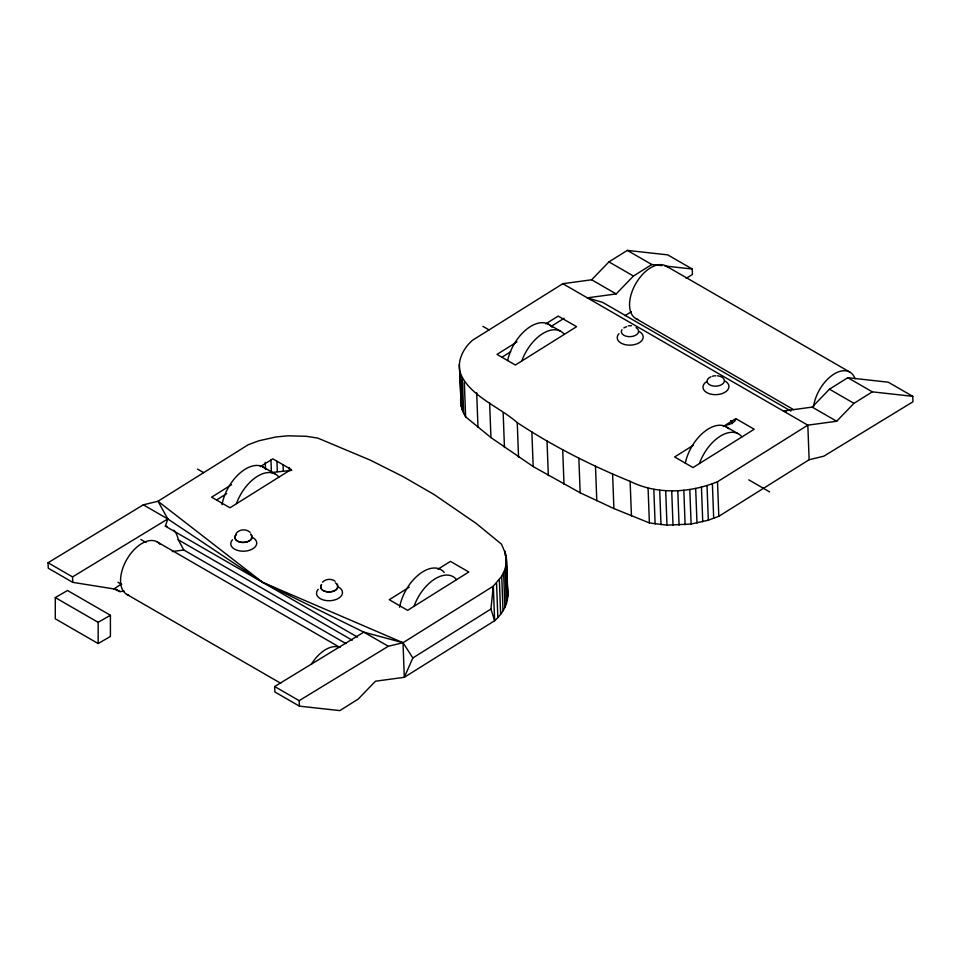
<?xml version="1.0" encoding="UTF-8"?>
<svg xmlns="http://www.w3.org/2000/svg" width="961" height="961" viewBox="0 0 961 961"><rect width="100%" height="100%" fill="white"/><g stroke="black" fill="none" stroke-linecap="round" stroke-linejoin="round"><path stroke-width="1.44" d="M506.447 558.269L507.744 592.853C508.549 603.688 502.483 613.755 494.627 620.734L493.317 586.15L403.007 642.717L404.305 677.301L412.846 657.949L403.007 642.717L363.811 632.134L274.678 686.526L274.882 691.98L299.388 706.131L339.822 710.611L358.177 699.115L375.463 681.217L404.305 677.301L494.627 620.734L490.915 609.046L493.317 586.15L501.726 576.276L505.054 569.188L506.471 561.909L505.93 554.641L501.498 544.166L476.188 523.421L433.952 494.435L403.127 476.632L370.321 460.163L317.743 438.072L306.127 436.294L288.048 435.801L276.023 436.955L258.809 440.799L248.31 444.691L158 501.258L143.297 504.825L48.05 562.75L48.254 568.203L72.76 582.354L113.975 588.937L120.029 591.616L124.149 591.051M786.11 411.837L783.323 411.008L812.177 407.104L829.451 389.193L847.806 377.697L888.24 382.19L912.746 396.328L912.95 401.782L823.829 456.175L809.126 459.742L718.816 516.309L708.317 520.201L691.103 524.045L666.982 525.162L649.384 522.928L613.899 508.561L580.156 492.777L533.175 466.565L490.939 437.579L465.629 416.834L463.682 413.422L461.196 406.359L459.899 371.775C457.28 359.846 463.695 347.954 472.5 340.266L562.822 283.699L591.664 279.783L616.169 293.934L633.443 276.035L651.81 264.527L661.913 265.656M235.121 536.166L235.865 534.965M357.444 637.071L165.34 526.16L167.803 518.964L158 501.258L262.605 582.318L363.811 632.134L388.304 646.272L403.007 642.717L262.605 582.318L167.803 518.964L143.297 504.825M321.623 584.48C316.601 594.883 342.464 593.982 336.77 583.904M236.046 533.523C239.193 529.127 246.256 528.586 250.088 532.358M591.664 279.783L608.95 261.885L627.305 250.389L667.739 254.869L692.232 269.02L692.437 274.474L686.082 278.366M459.899 371.775C467.791 395.187 499.66 406.923 517.246 422.624C552.707 446.048 590.787 465.352 630.128 481.341C657.204 494.915 689.998 492.969 717.507 481.725L807.829 425.158L836.671 421.242L853.957 403.344L872.312 391.848L912.746 396.328M322.536 582.186C325.707 578.762 331.485 578.414 335.149 581.249M113.975 588.937L121.458 583.976M231.601 484.656L211.612 497.173L229.991 507.78L291.195 469.448L272.816 458.841L260.323 466.662M216.537 499.996L226.712 493.618M516.982 341.9L497.005 354.417L515.384 365.024L576.576 326.692L558.197 316.085L545.716 323.905M501.786 357.324L510.687 351.75M551.398 326.247L564.119 318.283M409.23 587.207L389.253 599.724L407.62 610.331L468.824 571.999L450.445 561.392L437.952 569.212M693.374 445.231L674.634 456.968L693.013 467.575L754.205 429.243L735.838 418.636L723.345 426.456M412.846 657.949L490.915 609.046M624.962 315.664L631.329 311.772M299.388 706.131L299.183 700.665L388.304 646.272M72.76 582.354L72.555 576.9L167.803 518.964M55.282 597.574L67.534 590.498L110.407 615.256L110.407 636.47L98.154 643.546L55.282 618.788L55.282 597.574L98.154 622.332L110.407 615.256M291.772 470.337L271.434 472.548L270.942 459.574M616.169 293.934L587.315 297.85L602.667 302.391L790.891 411.056M172.259 551.554L183.803 549.992L346.056 643.666M628.386 325.779L631.509 325.707M664.796 265.981L692.232 269.02M666.177 266.065L849.932 372.159M627.305 250.389L651.81 264.527M847.806 377.697L872.312 391.848M608.95 261.885L633.443 276.035M829.451 389.193L853.957 403.344M812.177 407.104L836.671 421.242M635.798 318.535L793.666 409.686M562.822 283.699L807.829 425.158L809.126 459.742M547.89 323.905L560.143 330.98M725.519 426.456L737.772 433.531M482.915 326.368L489.041 329.899M748.763 479.851L769.593 491.876M262.497 466.662L274.75 473.737M197.534 469.124L203.66 472.656M173.797 530.184A37.827 21.839 -60 0 1 178.253 539.794L352.194 640.206M157.196 541.92L339.653 647.27M140.895 539.517L145.988 542.46M117.915 582.258L121.735 584.468M126.804 594.391L280.792 683.307M114.876 588.637L120.029 591.616M274.678 686.526L299.183 700.665M48.05 562.75L72.555 576.9M730.973 420.93L732.27 423.609A8.661 5.213 -2.2 0 0 730.804 420.75M250.869 534.28C256.082 542.977 236.286 545.884 234.856 537.391M178.253 539.794L183.803 549.992M507.744 592.853L506.903 580.588M459.358 364.507L461.196 406.359M717.507 481.725L718.816 516.309M712.389 483.791L713.687 518.375M707.02 485.617L708.317 520.201M701.446 487.167L702.743 521.751M695.692 488.452L696.989 523.036M689.806 489.461L691.103 524.045M683.824 490.182L685.121 524.766M677.781 490.615L679.079 525.199M671.715 490.747L673.012 525.331M665.685 490.578L666.982 525.162M659.702 490.122L661 524.706M653.828 489.377L655.126 523.961M648.086 488.344L649.384 522.928M630.128 481.341L631.437 515.925M612.601 473.977L613.899 508.561M595.496 466.265L596.793 500.837M578.858 458.193L580.156 492.777M562.702 449.784L563.999 484.368M547.025 441.051L548.335 475.623M531.877 431.994L533.175 466.565M517.246 422.624L518.544 457.208M503.168 412.954L504.465 447.538M506.471 561.909L507.768 596.493M505.991 556.083L506.579 571.939M506.003 565.561L507.312 600.144M504.933 551.073L505.09 555.398M505.054 569.188L506.351 603.772M503.624 572.768L504.921 607.34M501.726 576.276L503.023 610.86M499.36 579.687L500.657 614.271M496.549 582.991L497.858 617.563M489.642 402.995L490.939 437.579M476.692 392.761L477.989 427.333M464.331 382.25L465.629 416.834M462.385 378.85L463.682 413.422M460.896 375.343L462.193 409.927M460.523 379.595L460.787 386.79M289.237 467.502L289.345 470.385M283.087 465.052L283.303 470.818M276.948 461.448L277.321 471.539M265.248 462.301L265.524 469.509M460.655 399.091L460.679 402.731M98.154 622.332L98.154 643.546M222.015 504.717A34.644 20.001 -60 0 1 240.923 472.259A34.644 20.001 -60 0 1 265.704 468.956M236.466 503.588A34.644 20.001 -60 0 1 278.858 477.028M250.713 534.112A8.661 5.213 -2.2 0 1 249.223 540.959A8.661 5.213 -2.2 0 1 237.811 541.235A8.661 5.213 -2.2 0 1 236.31 534.46M252.923 537.655A12.998 7.808 -2.2 0 1 253.704 548.19A12.998 7.808 -2.2 0 1 236.31 549.98A12.998 7.808 -2.2 0 1 232.502 539.77M165.34 526.16A37.827 21.839 -60 0 1 166.962 526.4M338.68 587.159A12.998 7.808 -2.2 0 1 339.461 597.694A12.998 7.808 -2.2 0 1 322.055 599.496A12.998 7.808 -2.2 0 1 318.247 589.273M335.389 582.859A8.661 5.213 -2.2 0 1 336.146 589.694A8.661 5.213 -2.2 0 1 324.938 591.303A8.661 5.213 -2.2 0 1 321.262 584.889M414.095 606.139A34.644 20.001 -60 0 1 456.487 579.579M399.644 607.268A34.644 20.001 -60 0 1 419.332 574.197A34.644 20.001 -60 0 1 444.234 572.504M128.906 595.327A30.32 17.502 -60 0 1 127.381 558.485A30.32 17.502 -60 0 1 159.85 544.154M311.304 664.315A30.32 17.502 -60 0 1 339.93 647.498M507.66 360.615A34.644 20.001 -60 0 1 527.613 328.482A34.644 20.001 -60 0 1 551.998 327.196M521.847 360.831A34.644 20.001 -60 0 1 564.239 334.272M639.389 331.593A12.998 7.808 -2.2 0 1 640.158 342.128A12.998 7.808 -2.2 0 1 622.764 343.918A12.998 7.808 -2.2 0 1 618.956 333.707M735.922 419.32A12.998 7.808 -2.2 0 1 726.744 425.062M636.098 327.629A8.661 5.213 -2.2 0 1 636.855 334.464A8.661 5.213 -2.2 0 1 625.659 336.074A8.661 5.213 -2.2 0 1 621.983 329.659M623.857 327.929A8.661 5.213 -2.2 0 1 626.668 326.728M725.135 381.097A12.998 7.808 -2.2 0 1 725.147 392.148A12.998 7.808 -2.2 0 1 706.779 392.593A12.998 7.808 -2.2 0 1 706.767 381.541M720.065 376.352A8.661 5.213 -2.2 0 1 722.492 384.064A8.661 5.213 -2.2 0 1 709.35 384.64A8.661 5.213 -2.2 0 1 710.924 376.748M712.425 376.231A8.661 5.213 -2.2 0 1 715.729 375.763M717.423 375.823A8.661 5.213 -2.2 0 1 719.044 376.075M699.476 463.382A34.644 20.001 -60 0 1 741.88 436.823M685.289 463.178A34.644 20.001 -60 0 1 704.461 431.645A34.644 20.001 -60 0 1 728.726 428.75M813.571 406.683A30.32 17.502 -60 0 1 832.971 374.742A30.32 17.502 -60 0 1 855.062 378.766M637.9 319.46A30.32 17.502 -60 0 1 635.858 283.483A30.32 17.502 -60 0 1 668.027 267.434"/></g></svg>
